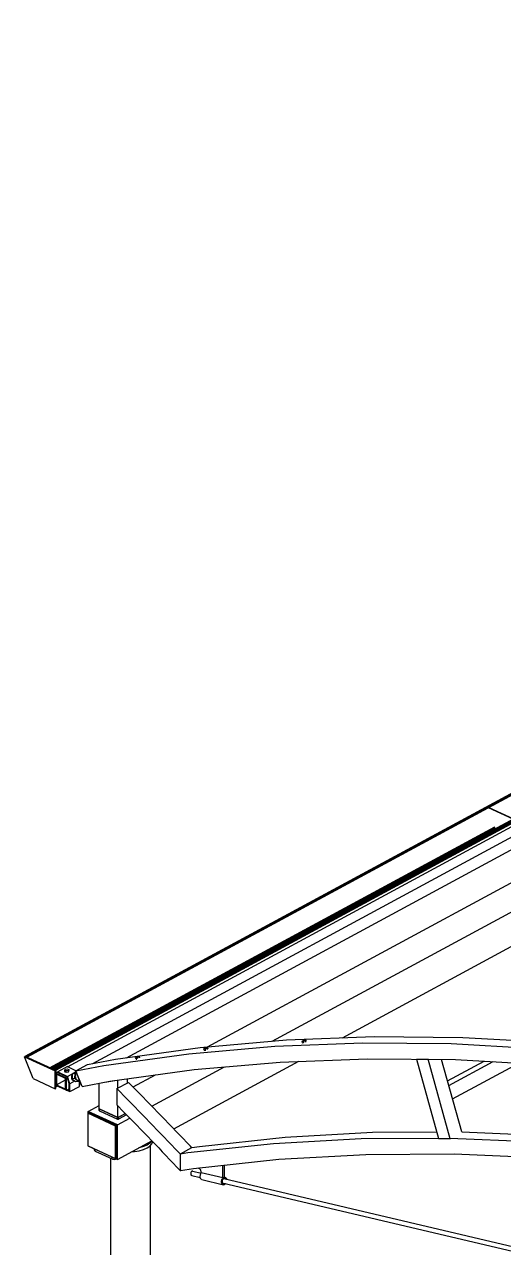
# Model space of a CAD drawing. Header units: millimetres. Extents: x 374 to 117179, y 600 to 17652.
# Drawn here: x 2002 to 3684, y 11106 to 15402 of the extents above; entities that cross this region are included whole.
import ezdxf

# ---------------------------------------------------------------- set-up
doc = ezdxf.new("R2010")
doc.units = ezdxf.units.MM

# ---------------------------------------------------------------- blocks, each defined once
blk = doc.blocks.new('Part-502061-13787 - 2165')
at = {"color": 7, "linetype": 'Continuous'}
for p, q in [((2180.2, 11710.3), (2180.1, 11708.2)), ((2180.1, 11708.2), (2180.3, 11706.1)), ((2180.6, 11712.3), (2180.2, 11710.3)), ((2180.3, 11706.1), (2180.7, 11704)), ((2181.1, 11714.1), (2180.6, 11712.3)), ((2180.7, 11704), (2181.3, 11702)), ((2182, 11715.8), (2181.1, 11714.1)), ((2181.3, 11702), (2182.2, 11700.2)), ((2183, 11717.2), (2182, 11715.8)), ((2182.2, 11700.2), (2183.3, 11698.5)), ((2184.2, 11718.4), (2183, 11717.2)), ((2183.3, 11698.5), (2184.5, 11697)), ((2184.4, 11718.6), (2184.2, 11718.4)), ((2184.5, 11697), (2185.9, 11695.7)), ((2185.9, 11695.7), (2187.4, 11694.7)), ((2187.4, 11694.7), (2189, 11694.1)), ((2189, 11694.1), (2190.6, 11693.7)), ((2190.6, 11693.7), (2192.2, 11693.7)), ((2193.8, 11694), (2194, 11694))]:
    blk.add_line(p, q, dxfattribs=at)
blk = doc.blocks.new('Part-502061-13784 - 2165')
at = {"color": 7, "linetype": 'Continuous'}
for p, q in [((3224, 11511), (3449.1, 11512.3)), ((3536.9, 11512.7), (3850.9, 11499.4)), ((2574.9, 11439.6), (2876.5, 11471.9)), ((2615.6, 11461.7), (2917.3, 11494)), ((2876.5, 11471.9), (3183.3, 11489)), ((2917.3, 11494), (3224, 11511)), ((3183.3, 11489), (3494.6, 11490.8)), ((3494.6, 11490.8), (3810.2, 11477.3)), ((3810.2, 11477.3), (4129.6, 11448.6)), ((3850.9, 11499.4), (4170.4, 11470.6)), ((4170.4, 11470.6), (4493.2, 11426.7)), ((2549, 11435.5), (2589.8, 11457.5)), ((2549, 11435.5), (2574.9, 11439.6)), ((2549.2, 11376.8), (2549, 11435.5)), ((2589.8, 11457.5), (2615.6, 11461.7)), ((2895, 11416.2), (3200.2, 11433.2)), ((3200.2, 11433.2), (3510.1, 11435)), ((3510.1, 11435), (3824.2, 11421.6)), ((4129.6, 11448.6), (4452.5, 11404.7)), ((4493.2, 11426.7), (4520.6, 11421.8)), ((2549.2, 11376.8), (2594.7, 11384.1)), ((2594.7, 11384.1), (2895, 11416.2)), ((3824.2, 11421.6), (4142.1, 11393)), ((4142.1, 11393), (4463.4, 11349.3)), ((4452.5, 11404.7), (4778.3, 11345.6)), ((4610, 11405.6), (4819, 11367.7)), ((4463.4, 11349.3), (4787.8, 11290.5)), ((4778.3, 11345.6), (5106.8, 11271.5)), ((4819, 11367.7), (5147.5, 11293.5)), ((4787.8, 11290.5), (5114.6, 11216.7)), ((5106.8, 11271.5), (5437.3, 11182.4)), ((5147.5, 11293.5), (5478.1, 11204.4)), ((5114.6, 11216.7), (5443.7, 11128)), ((5437.3, 11182.4), (5769.7, 11078.4)), ((5478.1, 11204.4), (5626.8, 11157.9)), ((5443.7, 11128), (5774.4, 11024.5)), ((5714.7, 11130.4), (5810.4, 11100.4)), ((5810.4, 11100.4), (6144, 10981.7)), ((5769.7, 11078.4), (6103.3, 10959.7)), ((5774.4, 11024.5), (6106.4, 10906.4)), ((6103.3, 10959.7), (6437.7, 10826.4)), ((6144, 10981.7), (6478.5, 10848.4)), ((6106.4, 10906.4), (6439.3, 10773.7)), ((6437.7, 10826.4), (6761.6, 10683.6)), ((6478.5, 10848.4), (6761.6, 10723.6)), ((6761.6, 10631.6), (6439.3, 10773.7)), ((6761.6, 10683.6), (6761.6, 10631.6))]:
    blk.add_line(p, q, dxfattribs=at)
blk = doc.blocks.new('Part-502061-13763 - 2165')
at = {"color": 7, "linetype": 'Continuous'}
for p, q in [((2001.6, 11776.4), (2003.6, 11777.5)), ((2001.6, 11776.4), (2109.3, 11726.7)), ((2032.3, 11699.5), (2001.6, 11776.4)), ((2111.4, 11727.8), (2003.6, 11777.5)), ((2109.3, 11726.7), (2111.4, 11727.8)), ((2109.3, 11663.9), (2109.3, 11726.7)), ((2111.4, 11719.1), (2111.4, 11727.8)), ((2032.3, 11699.5), (2109.3, 11663.9)), ((2111.4, 11675.3), (2111.4, 11719.1)), ((2109.3, 11663.9), (2111.4, 11665)), ((2111.4, 11665), (2111.4, 11675.3))]:
    blk.add_line(p, q, dxfattribs=at)
blk = doc.blocks.new('Part-502061-13786 - 2165')
at = {"color": 7, "linetype": 'Continuous'}
for p, q in [((2182.4, 11726.3), (2181.6, 11725.8)), ((2181.6, 11725.8), (2182.5, 11726)), ((2181.6, 11725.8), (2201, 11676.1)), ((2201, 11676.1), (2201.9, 11676.3))]:
    blk.add_line(p, q, dxfattribs=at)
blk = doc.blocks.new('Part-502061-13756 - 2165')
at = {"color": 7, "linetype": 'Continuous'}
for p, q in [((2585.3, 11367.3), (2585.2, 11365.8)), ((2585.2, 11365.8), (2585.3, 11364.3)), ((2585.6, 11368.8), (2585.3, 11367.3)), ((2585.3, 11364.3), (2585.6, 11362.9)), ((2586.1, 11370.3), (2585.6, 11368.8)), ((2585.6, 11362.9), (2586.2, 11361.7)), ((2586.8, 11371.7), (2586.1, 11370.3)), ((2586.2, 11361.7), (2586.9, 11360.7)), ((2587.7, 11372.8), (2586.8, 11371.7)), ((2586.9, 11360.7), (2587.7, 11360)), ((2588.6, 11373.8), (2587.7, 11372.8)), ((2587.7, 11360), (2588.7, 11359.5)), ((2589.7, 11374.5), (2588.6, 11373.8)), ((2588.7, 11359.5), (2618, 11352.6)), ((2590.7, 11375), (2589.7, 11374.5)), ((2591.8, 11375.1), (2590.7, 11375)), ((2592.9, 11374.9), (2591.8, 11375.1)), ((2592.9, 11374.9), (2622, 11368)), ((2701.5, 11349.3), (5437.9, 10703.7)), ((2696.3, 11334.1), (5463.3, 10681.3)), ((5459.8, 10687.5), (5459.9, 10689.1)), ((5459.9, 10686.1), (5459.8, 10687.5)), ((5459.9, 10689.1), (5460.2, 10690.6)), ((5460.2, 10684.7), (5459.9, 10686.1)), ((5460.2, 10690.6), (5460.7, 10692.1)), ((5460.8, 10683.5), (5460.2, 10684.7)), ((5460.7, 10692.1), (5461.4, 10693.5)), ((5461.4, 10682.5), (5460.8, 10683.5)), ((5461.4, 10693.5), (5462.2, 10694.6)), ((5462.3, 10681.8), (5461.4, 10682.5)), ((5462.2, 10694.6), (5462.3, 10694.7)), ((5463.3, 10681.3), (5462.3, 10681.8)), ((5464.3, 10681.1), (5463.3, 10681.3)), ((5464.3, 10681.1), (5464.3, 10681.1))]:
    blk.add_line(p, q, dxfattribs=at)
blk = doc.blocks.new('Part-502061-13759 - 2165')
at = {"color": 7, "linetype": 'Continuous'}
for p, q in [((2578.2, 11787.1), (2880.9, 11813.6)), ((2619, 11809.1), (2921.6, 11835.7)), ((2880.9, 11813.6), (3188.3, 11825.4)), ((2921.6, 11835.7), (3229.1, 11847.5)), ((3188.3, 11825.4), (3500.1, 11822.5)), ((3229.1, 11847.5), (3540.9, 11844.5)), ((3500.1, 11822.5), (3815.9, 11804.8)), ((3540.9, 11844.5), (3856.6, 11826.8)), ((3856.6, 11826.8), (4176, 11794.3)), ((2280.7, 11745.8), (2578.2, 11787.1)), ((2321.4, 11767.8), (2619, 11809.1)), ((2898.8, 11757.9), (3204.8, 11769.6)), ((3204.8, 11769.6), (3515.2, 11766.7)), ((3815.9, 11804.8), (4135.3, 11772.3)), ((4135.3, 11772.3), (4457.9, 11725.2)), ((4176, 11794.3), (4498.6, 11747.2)), ((2182.1, 11726.9), (2222.8, 11749)), ((2182.1, 11726.9), (2280.7, 11745.8)), ((2203.7, 11671.7), (2182.1, 11726.9)), ((2222.8, 11749), (2321.4, 11767.8)), ((2301.3, 11690.4), (2597.5, 11731.4)), ((2597.5, 11731.4), (2898.8, 11757.9)), ((3515.2, 11766.7), (3829.5, 11749.1)), ((3829.5, 11749.1), (4147.4, 11716.8)), ((4498.6, 11747.2), (4824, 11685.4)), ((2203.7, 11671.7), (2301.3, 11690.4)), ((4147.4, 11716.8), (4468.6, 11669.8)), ((4457.9, 11725.2), (4783.3, 11663.3)), ((4824, 11685.4), (5151.9, 11609)), ((4468.6, 11669.8), (4792.5, 11608.3)), ((4783.3, 11663.3), (5111.2, 11587)), ((4792.5, 11608.3), (5118.8, 11532.3)), ((5151.9, 11609), (5481.7, 11518.2)), ((5111.2, 11587), (5441, 11496.1)), ((5118.8, 11532.3), (5447.2, 11441.8)), ((5481.7, 11518.2), (5813.2, 11413)), ((5441, 11496.1), (5772.5, 11390.9)), ((5447.2, 11441.8), (5777.1, 11337.1)), ((5772.5, 11390.9), (6105.2, 11271.5)), ((5813.2, 11413), (6145.9, 11293.5)), ((5777.1, 11337.1), (6108.3, 11218.2)), ((6105.2, 11271.5), (6438.7, 11137.9)), ((6145.9, 11293.5), (6479.5, 11160)), ((6108.3, 11218.2), (6440.3, 11085.3)), ((6438.7, 11137.9), (6761.6, 10995.3)), ((6802.4, 11017.4), (6479.5, 11160)), ((6440.3, 11085.3), (6761.6, 10943.4)), ((6761.6, 10995.3), (6764, 10996.6)), ((6800, 11016.1), (6802.4, 11017.4)), ((6802.4, 11015.4), (6802.4, 11017.4)), ((6761.6, 10991.2), (6761.6, 10995.3)), ((6761.6, 10943.4), (6761.6, 10991.2))]:
    blk.add_line(p, q, dxfattribs=at)
blk = doc.blocks.new('Part-502061-13761 - 2165')
at = {"color": 7, "linetype": 'Continuous'}
for p, q in [((2152.4, 11741.7), (2118.4, 11723.4)), ((2152.4, 11741.7), (2183.2, 11727.5)), ((2118.4, 11723.4), (2118.4, 11720.8)), ((2118.4, 11723.4), (2153, 11707.4)), ((2118.4, 11720.8), (2151.5, 11705.5)), ((2158.2, 11682.2), (2151.5, 11705.5)), ((2153, 11707.4), (2182.5, 11723.4)), ((2160.4, 11681.7), (2153, 11707.4)), ((2177.4, 11690.9), (2160.4, 11681.7)), ((2194.3, 11672.3), (2194.4, 11692.4)), ((2148.9, 11659.3), (2160.4, 11654)), ((2151.5, 11660.7), (2158.2, 11657.6)), ((2158.2, 11657.6), (2158.2, 11682.2)), ((2160.4, 11654), (2160.4, 11681.7)), ((2160.4, 11654), (2194.3, 11672.3))]:
    blk.add_line(p, q, dxfattribs=at)
blk = doc.blocks.new('Part-502061-13762 - 2165')
at = {"color": 7, "linetype": 'Continuous'}
for p, q in [((2169.5, 11715.7), (2169.1, 11698.7)), ((2178.7, 11700.6), (2169.1, 11698.7)), ((2169.1, 11698.7), (2180.4, 11688)), ((2181.3, 11722), (2169.5, 11715.7)), ((2179.1, 11717.6), (2169.5, 11715.7)), ((2178.7, 11700.6), (2179.1, 11717.6)), ((2190, 11690), (2178.7, 11700.6)), ((2179.1, 11717.6), (2183.8, 11720.1)), ((2190, 11690), (2180.4, 11688)), ((2181.3, 11722), (2182.9, 11722.4)), ((2194.6, 11692.5), (2190, 11690))]:
    blk.add_line(p, q, dxfattribs=at)
blk = doc.blocks.new('Part-502061-13764 - 2165')
at = {"color": 7, "linetype": 'Continuous'}
for p, q in [((2326.3, 11664.4), (2367.1, 11686.4)), ((2367.1, 11686.4), (2378.5, 11674.8)), ((2326.3, 11664.4), (2326.3, 11607)), ((2337.8, 11652.8), (2326.3, 11664.4)), ((2350.7, 11639.6), (2337.8, 11652.8)), ((2378.5, 11674.8), (2391.5, 11661.7)), ((2404.4, 11648.5), (2391.5, 11661.7)), ((2417.3, 11635.3), (2404.4, 11648.5)), ((2326.3, 11607), (2331.9, 11601.3)), ((2331.9, 11601.3), (2344.8, 11588.2)), ((2363.7, 11626.5), (2350.7, 11639.6)), ((2363.7, 11626.5), (2376.6, 11613.3)), ((2376.6, 11613.3), (2389.5, 11600)), ((2389.5, 11600), (2402.4, 11586.8)), ((2430.2, 11622.1), (2417.3, 11635.3)), ((2443.1, 11608.8), (2430.2, 11622.1)), ((2456, 11595.6), (2443.1, 11608.8)), ((2344.8, 11588.2), (2357.7, 11575.1)), ((2357.7, 11575.1), (2370.5, 11561.9)), ((2370.5, 11561.9), (2383.3, 11548.8)), ((2402.4, 11586.8), (2415.3, 11573.5)), ((2415.3, 11573.5), (2428.1, 11560.3)), ((2428.1, 11560.3), (2441, 11547)), ((2468.9, 11582.3), (2456, 11595.6)), ((2481.7, 11569), (2468.9, 11582.3)), ((2494.6, 11555.7), (2481.7, 11569)), ((2507.4, 11542.3), (2494.6, 11555.7)), ((2383.3, 11548.8), (2396.2, 11535.6)), ((2396.2, 11535.6), (2409, 11522.4)), ((2409, 11522.4), (2421.8, 11509.1)), ((2441, 11547), (2453.9, 11533.7)), ((2453.9, 11533.7), (2466.7, 11520.3)), ((2466.7, 11520.3), (2479.5, 11507)), ((2520.3, 11529), (2507.4, 11542.3)), ((2533.1, 11515.6), (2520.3, 11529)), ((2545.9, 11502.2), (2533.1, 11515.6)), ((2421.8, 11509.1), (2434.6, 11495.9)), ((2434.6, 11495.9), (2447.3, 11482.6)), ((2447.3, 11482.6), (2460.1, 11469.3)), ((2460.1, 11469.3), (2472.9, 11456)), ((2479.5, 11507), (2492.4, 11493.6)), ((2492.4, 11493.6), (2505.2, 11480.2)), ((2505.2, 11480.2), (2518, 11466.7)), ((2558.7, 11488.8), (2545.9, 11502.2)), ((2571.5, 11475.3), (2558.7, 11488.8)), ((2584.3, 11461.9), (2571.5, 11475.3)), ((2472.9, 11456), (2485.6, 11442.7)), ((2485.6, 11442.7), (2498.4, 11429.3)), ((2498.4, 11429.3), (2511.1, 11415.9)), ((2518, 11466.7), (2530.8, 11453.3)), ((2530.8, 11453.3), (2543.6, 11439.8)), ((2549, 11434.1), (2543.6, 11439.8)), ((2549.1, 11412.8), (2549, 11434.1)), ((2588.9, 11457), (2584.3, 11461.9)), ((2511.1, 11415.9), (2523.8, 11402.5)), ((2523.8, 11402.5), (2536.5, 11389.1)), ((2549.2, 11375.7), (2536.5, 11389.1)), ((2549.2, 11375.7), (2549.1, 11412.8)), ((2552, 11377.2), (2549.2, 11375.7))]:
    blk.add_line(p, q, dxfattribs=at)
blk = doc.blocks.new('Part-502061-13767 - 2165')
at = {"color": 7, "linetype": 'Continuous'}
for p, q in [((5112.5, 12557), (5121.7, 12556.8)), ((5113.8, 12552.6), (5121.7, 12556.8)), ((5134.7, 12510.3), (5121.7, 12556.8)), ((3747.9, 11832.9), (5035.7, 12529.5)), ((3779.9, 11831.1), (5070.1, 12528.9)), ((5126.8, 12506.1), (5134.7, 12510.3)), ((3868.7, 11825.6), (5083.1, 12482.4)), ((3486.8, 11691.6), (3615.2, 11761.1)), ((3491.4, 11675.1), (3647.2, 11759.3)), ((3504.5, 11628.6), (3736.8, 11754.3))]:
    blk.add_line(p, q, dxfattribs=at)
blk = doc.blocks.new('Part-502061-13782 - 2165')
at = {"color": 7, "linetype": 'Continuous'}
for p, q in [((2224.5, 11577.9), (2227.9, 11579.8)), ((2321.4, 11533.1), (2224.5, 11577.9)), ((2224.5, 11577.9), (2224.5, 11463.6)), ((2324.8, 11535), (2227.9, 11579.8)), ((2321.4, 11533.1), (2324.8, 11535)), ((2321.4, 11418.8), (2321.4, 11533.1)), ((2324.8, 11420.7), (2324.8, 11535)), ((2224.5, 11463.6), (2321.4, 11418.8)), ((2321.4, 11418.8), (2324.8, 11420.7))]:
    blk.add_line(p, q, dxfattribs=at)
blk = doc.blocks.new('Part-502061-13783 - 2165')
at = {"color": 7, "linetype": 'Continuous'}
for p, q in [((2291, 11688.4), (2318.9, 11692.8)), ((2329.7, 11666.2), (2329.7, 11694.3)), ((2363.7, 11684.6), (2363.7, 11699)), ((2263.6, 11594.1), (2263.6, 11683.1)), ((2329.7, 11563.5), (2329.7, 11603.6)), ((2263.6, 11594.1), (2329.7, 11563.5)), ((2329.7, 11563.5), (2355.4, 11577.4))]:
    blk.add_line(p, q, dxfattribs=at)
blk = doc.blocks.new('Part-502061-13788 - 2165')
at = {"color": 7, "linetype": 'Continuous'}
for p, q in [((2166.7, 11707), (2166.4, 11705.3)), ((2166.4, 11705.3), (2166.4, 11703.5)), ((2166.4, 11703.5), (2166.5, 11701.8)), ((2166.5, 11701.8), (2166.9, 11700.1)), ((2167.2, 11708.6), (2166.7, 11707)), ((2166.9, 11700.1), (2167.5, 11698.5)), ((2167.9, 11710), (2167.2, 11708.6)), ((2167.5, 11698.5), (2168.2, 11697.1)), ((2168.8, 11711.3), (2167.9, 11710)), ((2168.2, 11697.1), (2169.2, 11695.9)), ((2169.4, 11712), (2168.8, 11711.3)), ((2169.2, 11695.9), (2170.2, 11694.9)), ((2170.2, 11694.9), (2171.4, 11694.2)), ((2171.4, 11694.2), (2172.6, 11693.8)), ((2172.6, 11693.8), (2173.9, 11693.7)), ((2173.9, 11693.7), (2174.3, 11693.7))]:
    blk.add_line(p, q, dxfattribs=at)
blk = doc.blocks.new('Part-502061-13791 - 2165')
at = {"color": 7, "linetype": 'Continuous'}
for p, q in [((2617.7, 11357.5), (2617.6, 11355.4)), ((2617.6, 11355.4), (2617.8, 11353.4)), ((2618, 11359.6), (2617.7, 11357.5)), ((2617.8, 11353.4), (2618.2, 11351.6)), ((2618.5, 11361.6), (2618, 11359.6)), ((2618.2, 11351.6), (2618.8, 11349.9)), ((2619.2, 11363.6), (2618.5, 11361.6)), ((2618.8, 11349.9), (2619.6, 11348.4)), ((2620.1, 11365.4), (2619.2, 11363.6)), ((2619.6, 11348.4), (2620.6, 11347.2)), ((2621.2, 11367.1), (2620.1, 11365.4)), ((2620.6, 11347.2), (2621.7, 11346.2)), ((2622.4, 11368.5), (2621.2, 11367.1)), ((2621.7, 11346.2), (2623, 11345.5)), ((2623, 11369.1), (2622.4, 11368.5)), ((2624.4, 11345.2), (2700.2, 11326.7)), ((2693.5, 11339), (2693.8, 11341)), ((2693.8, 11341), (2694.3, 11343.1)), ((2694.3, 11343.1), (2695, 11345.1)), ((2695, 11345.1), (2695.9, 11346.9)), ((2695.9, 11340.8), (2695.7, 11339.2)), ((2695.9, 11346.9), (2697, 11348.6)), ((2696.3, 11342.3), (2695.9, 11340.8)), ((2696.8, 11343.8), (2696.3, 11342.3)), ((2697.5, 11345.2), (2696.8, 11343.8)), ((2697, 11348.6), (2698.2, 11350)), ((2698.3, 11346.5), (2697.5, 11345.2)), ((2698.2, 11350), (2699.5, 11351.2)), ((2699.3, 11347.6), (2698.3, 11346.5)), ((2700.3, 11348.5), (2699.3, 11347.6)), ((2699.5, 11351.2), (2700.9, 11352.2)), ((2701.3, 11349.2), (2700.3, 11348.5)), ((2700.9, 11352.2), (2702.4, 11352.8)), ((2702.4, 11349.7), (2701.3, 11349.2)), ((2702.4, 11352.8), (2703.8, 11353.1)), ((2703.6, 11349.9), (2702.4, 11349.7)), ((2703.4, 11353.5), (2705.3, 11353.1)), ((2704.6, 11349.9), (2703.6, 11349.9)), ((2703.8, 11353.1), (2705.3, 11353.1)), ((2705.7, 11349.7), (2704.6, 11349.9)), ((2705.3, 11353.1), (2706.6, 11352.7)), ((2706.7, 11349.1), (2705.7, 11349.7)), ((2706.6, 11352.7), (2707.9, 11352)), ((2707.5, 11348.4), (2706.7, 11349.1)), ((2708.1, 11347.7), (2707.5, 11348.4)), ((2707.9, 11352), (2709, 11351.1)), ((2709, 11351.1), (2710, 11349.8)), ((2710, 11349.8), (2710.8, 11348.4)), ((2710.8, 11348.4), (2711.3, 11347)), ((2693.4, 11336.9), (2693.5, 11339)), ((2693.6, 11334.9), (2693.4, 11336.9)), ((2694, 11333.1), (2693.6, 11334.9)), ((2694.6, 11331.4), (2694, 11333.1)), ((2695.4, 11329.9), (2694.6, 11331.4)), ((2696.4, 11328.7), (2695.4, 11329.9)), ((2695.7, 11339.2), (2695.6, 11337.6)), ((2695.6, 11337.6), (2695.8, 11336.1)), ((2695.8, 11336.1), (2696.1, 11334.7)), ((2696.1, 11334.7), (2696.5, 11333.4)), ((2697.5, 11327.7), (2696.4, 11328.7)), ((2696.5, 11333.4), (2697.1, 11332.3)), ((2697.1, 11332.3), (2697.9, 11331.3)), ((2698.8, 11327), (2697.5, 11327.7)), ((2697.9, 11331.3), (2698.8, 11330.6)), ((2698.8, 11330.6), (2699.7, 11330.1)), ((2700.2, 11326.7), (2698.8, 11327)), ((2699.7, 11330.1), (2700.8, 11329.8)), ((2701.6, 11326.7), (2700.2, 11326.7)), ((2700.8, 11329.8), (2701.9, 11329.8)), ((2703.1, 11327), (2701.6, 11326.7)), ((2701.9, 11329.8), (2703, 11330)), ((2703, 11330), (2704.1, 11330.5)), ((2704.5, 11327.6), (2703.1, 11327)), ((2704.1, 11330.5), (2705.1, 11331.2)), ((2705.9, 11328.5), (2704.5, 11327.6)), ((2705.1, 11331.2), (2705.8, 11331.8)), ((2707.2, 11329.7), (2705.9, 11328.5)), ((2708.5, 11331.2), (2707.2, 11329.7)), ((2708.5, 11331.2), (2708.5, 11331.2))]:
    blk.add_line(p, q, dxfattribs=at)
blk = doc.blocks.new('Part-502061-13792 - 2165')
at = {"color": 7, "linetype": 'Continuous'}
for p, q in [((2610.8, 11385.8), (2614.5, 11384.1)), ((2616.2, 11383.1), (2614.5, 11384.1)), ((2617.8, 11381.7), (2616.2, 11383.1)), ((2698.1, 11350.7), (2698.1, 11395.1)), ((2703.6, 11353.6), (2703.6, 11395.7)), ((2619.2, 11379.9), (2617.8, 11381.7)), ((2620.3, 11377.9), (2619.2, 11379.9)), ((2621.2, 11375.8), (2620.3, 11377.9)), ((2621.7, 11373.7), (2621.2, 11375.8)), ((2622.3, 11369.2), (2621.7, 11373.7)), ((2698.1, 11350.7), (2622.3, 11369.2)), ((2698.1, 11350.7), (2700.8, 11352.1)), ((2700.9, 11352.2), (2703.6, 11353.6))]:
    blk.add_line(p, q, dxfattribs=at)
blk = doc.blocks.new('Part-502061-13800 - 2165')
at = {"color": 7, "linetype": 'Continuous'}
for p, q in [((3377.5, 11768), (3418.7, 11767.4)), ((3377.5, 11768), (3455.5, 11489.1)), ((3418.7, 11767.4), (3419.1, 11767.6)), ((3496.7, 11488.5), (3418.7, 11767.4)), ((3536.9, 11512.7), (3465.7, 11767.2)), ((3455.5, 11489.1), (3496.7, 11488.5))]:
    blk.add_line(p, q, dxfattribs=at)
blk = doc.blocks.new('Bolt-502061-13818 - 2165')
at = {"color": 7, "linetype": 'Continuous'}
for p, q in [((2976.1, 11830.1), (2977.9, 11832.4)), ((2981.2, 11830.2), (2976.1, 11830.1)), ((2977.5, 11825.4), (2976.1, 11830.1)), ((2977.5, 11825.4), (2980, 11825.5)), ((2977.9, 11832.4), (2984.9, 11834.8)), ((2988.2, 11832.6), (2981.2, 11830.2)), ((2982.6, 11825.6), (2981.2, 11830.2)), ((2984.9, 11834.8), (2990, 11834.9)), ((2990, 11834.9), (2988.2, 11832.6)), ((2989.5, 11828), (2988.2, 11832.6)), ((2991.4, 11830.3), (2990, 11834.9))]:
    blk.add_line(p, q, dxfattribs=at)
blk = doc.blocks.new('Bolt-502061-13819 - 2165')
at = {"color": 7, "linetype": 'Continuous'}
for p, q in [((2631.3, 11803.8), (2633.2, 11806)), ((2636.3, 11804.1), (2631.3, 11803.8)), ((2632.8, 11799.1), (2631.3, 11803.8)), ((2632.8, 11799.1), (2637.8, 11799.5)), ((2633.2, 11806), (2640.1, 11808.6)), ((2643.2, 11806.7), (2636.3, 11804.1)), ((2637.8, 11799.5), (2636.3, 11804.1)), ((2640.1, 11808.6), (2645.2, 11808.9)), ((2645.2, 11808.9), (2643.2, 11806.7)), ((2644.7, 11802.1), (2643.2, 11806.7)), ((2646.7, 11804.3), (2645.2, 11808.9))]:
    blk.add_line(p, q, dxfattribs=at)
blk = doc.blocks.new('Bolt-502061-13820 - 2165')
at = {"color": 7, "linetype": 'Continuous'}
for p, q in [((2391.6, 11772.5), (2393.5, 11774.6)), ((2396.5, 11773.1), (2391.6, 11772.5)), ((2393.2, 11767.9), (2391.6, 11772.5)), ((2393.5, 11774.6), (2400.4, 11777.3)), ((2403.4, 11775.8), (2396.5, 11773.1)), ((2398.1, 11768.5), (2396.5, 11773.1)), ((2400.4, 11777.3), (2405.4, 11777.9)), ((2405.4, 11777.9), (2403.4, 11775.8)), ((2405, 11771.2), (2403.4, 11775.8)), ((2407, 11773.3), (2405.4, 11777.9)), ((2393.2, 11767.9), (2395.7, 11768.2))]:
    blk.add_line(p, q, dxfattribs=at)
blk = doc.blocks.new('Part-502061-13856 - 2165')
at = {"color": 7, "linetype": 'Continuous'}
for p, q in [((3629.9, 12651.2), (3716.2, 12611.4)), ((3631.9, 12652.3), (3718.2, 12612.5)), ((3731.7, 12604.2), (3733.7, 12605.3)), ((3731.7, 12595.5), (3731.7, 12604.2)), ((3733.7, 12605.3), (3733.7, 12596.6))]:
    blk.add_line(p, q, dxfattribs=at)
blk = doc.blocks.new('Part-502061-14178 - 2165')
at = {"color": 7, "linetype": 'Continuous'}
for p, q in [((2004.1, 11778.4), (8700.5, 15400.4)), ((2010, 11779.7), (8706.4, 15401.8)), ((2010.4, 11779.5), (8706.8, 15401.5)), ((2011, 11778.2), (8707.4, 15400.2)), ((2101.3, 11737.9), (8797.7, 15359.9)), ((2101.7, 11738), (8798, 15360)), ((2102.1, 11738), (8798.4, 15360)), ((2102.5, 11737.8), (8798.9, 15359.9)), ((2102.9, 11737.6), (8799.3, 15359.7)), ((2103.3, 11737.3), (8799.7, 15359.4)), ((2103.7, 11736.9), (8800.1, 15359)), ((2104.1, 11736.5), (8800.4, 15358.5)), ((2104.4, 11736), (8800.7, 15358)), ((2104.6, 11735.4), (8801, 15357.5)), ((2104.7, 11734.9), (8801.1, 15356.9)), ((2104.9, 11734.4), (8801.2, 15356.4)), ((2105.1, 11733.9), (8801.5, 15355.9)), ((2105.4, 11733.4), (8801.7, 15355.4)), ((2105.7, 11732.9), (8802.1, 15355)), ((2106.1, 11732.5), (8802.4, 15354.6)), ((2106.4, 11732.2), (8802.8, 15354.3)), ((2106.9, 11732), (8803.2, 15354)), ((2111, 11730.1), (8807.4, 15352.1)), ((2111.4, 11729.7), (8807.7, 15351.7)), ((3632.4, 12652.1), (5326.6, 13568.5)), ((2010.1, 11774.6), (3629.6, 12650.6)), ((2089.3, 11738), (3653, 12583.8)), ((2091.2, 11737.1), (3653.7, 12582.2)), ((2093.2, 11736.2), (3654.6, 12580.7)), ((2095.1, 11735.3), (3655.7, 12579.4)), ((2003.8, 11778.1), (2003.6, 11777.6)), ((2003.6, 11777.6), (2003.6, 11777.5)), ((2003.8, 11778.1), (2004.1, 11778.4)), ((2004.1, 11778.4), (2010, 11779.7)), ((2005.4, 11776.7), (2008, 11777.3)), ((2005.6, 11776.6), (2006.1, 11776.9)), ((2008, 11777.3), (2008.4, 11777)), ((2008.5, 11776.5), (2008.2, 11775.6)), ((2008.2, 11775.6), (2008.3, 11775.4)), ((2008.4, 11777), (2008.5, 11776.5)), ((2009.6, 11774.8), (2011, 11778.2)), ((2010, 11779.7), (2010.4, 11779.5)), ((2010.4, 11779.5), (2011, 11778.2)), ((2096.9, 11734.5), (2100.4, 11736.4)), ((2098.5, 11733.7), (2100.7, 11734.9)), ((2099.9, 11733.1), (2101.3, 11733.8)), ((2100.5, 11737.1), (2100.4, 11736.6)), ((2100.4, 11736.6), (2100.4, 11736.2)), ((2100.4, 11736.2), (2100.5, 11735.6)), ((2100.7, 11737.4), (2100.5, 11737.1)), ((2100.5, 11735.6), (2100.6, 11735.1)), ((2100.6, 11735.1), (2100.8, 11734.6)), ((2101, 11737.7), (2100.7, 11737.4)), ((2100.8, 11734.6), (2101.1, 11734.1)), ((2101, 11737.7), (2101.3, 11737.9)), ((2101.1, 11734.1), (2101.4, 11733.6)), ((2101.3, 11737.9), (2101.7, 11738)), ((2101.4, 11733.6), (2101.8, 11733.2)), ((2101.7, 11738), (2102.1, 11738)), ((2101.8, 11733.2), (2102.2, 11732.8)), ((2102.1, 11738), (2102.5, 11737.8)), ((2102.2, 11732.8), (2102.6, 11732.6)), ((2102.5, 11737.8), (2102.9, 11737.6)), ((2102.6, 11732.6), (2108.8, 11729.8)), ((2102.9, 11737.6), (2103.3, 11737.3)), ((2103.3, 11737.3), (2103.7, 11736.9)), ((2103.7, 11736.9), (2104.1, 11736.5)), ((2104.1, 11736.5), (2104.4, 11736)), ((2104.4, 11736), (2104.6, 11735.4)), ((2104.6, 11735.4), (2104.7, 11734.9)), ((2104.7, 11734.9), (2104.9, 11734.4)), ((2104.9, 11734.4), (2105.1, 11733.9)), ((2105.1, 11733.9), (2105.4, 11733.4)), ((2105.4, 11733.4), (2105.7, 11732.9)), ((2105.7, 11732.9), (2106.1, 11732.5)), ((2106.1, 11732.5), (2106.4, 11732.2)), ((2106.4, 11732.2), (2106.9, 11732)), ((2106.9, 11732), (2111, 11730.1)), ((2108.8, 11729.8), (2109.2, 11729.5)), ((2109.1, 11728.8), (2109.5, 11729)), ((2109.2, 11729.5), (2109.6, 11729)), ((2109.2, 11728.8), (2109.5, 11729)), ((2109.5, 11728.7), (2109.7, 11728.8)), ((2109.6, 11729), (2109.8, 11728.5)), ((2111, 11730.1), (2111.4, 11729.7)), ((2111.4, 11729.7), (2111.4, 11675.3)), ((2111.4, 11675.3), (2111.8, 11675.6)), ((2111.4, 11675.3), (2111.4, 11675.3)), ((2111.4, 11673.5), (2113.7, 11674.7)), ((2111.4, 11672), (2115.1, 11674.1)), ((2111.4, 11671.1), (2116.1, 11673.6)), ((2111.4, 11670.6), (2116.6, 11673.4))]:
    blk.add_line(p, q, dxfattribs=at)
blk = doc.blocks.new('Part-502061-14074 - 2165')
at = {"color": 7, "linetype": 'Continuous'}
for p, q in [((2444.6, 7182.4), (2444.6, 11465.5)), ((2304.9, 7184.6), (2304.9, 11419.4))]:
    blk.add_line(p, q, dxfattribs=at)
blk = doc.blocks.new('Part-502061-14177 - 2165')
at = {"color": 7, "linetype": 'Continuous'}
for p, q in [((2644.1, 11811.3), (3886, 12483.1)), ((2871.6, 11831.3), (3993.9, 12438.3)), ((3117.8, 11843.2), (4071, 12358.8)), ((2449.1, 11602.7), (2704.4, 11740.8)), ((2526, 11523.1), (2964.8, 11760.4)), ((2383.1, 11670.2), (2461.5, 11712.6)), ((2224.9, 11584.6), (2263.6, 11605.5)), ((2327.7, 11537.1), (2224.9, 11584.6)), ((2224.9, 11578.2), (2224.9, 11584.6)), ((2327.7, 11537.1), (2371.6, 11560.8)), ((2327.7, 11415.8), (2327.7, 11537.1)), ((2327.7, 11415.8), (2448.6, 11481.2)), ((2224.9, 11463.4), (2224.9, 11463.4)), ((2224.9, 11463.4), (2327.7, 11415.8))]:
    blk.add_line(p, q, dxfattribs=at)
blk = doc.blocks.new('Part-502061-14179 - 2165')
at = {"color": 7, "linetype": 'Continuous'}
for p, q in [((2152.8, 11741.5), (3740.8, 12600.4)), ((2241.2, 11752.5), (3774.2, 12581.7)), ((2359.4, 11773.1), (3780.5, 12541.8)), ((2111.4, 11719.1), (2118.4, 11722.9)), ((2111.4, 11675.8), (2111.4, 11719.1)), ((2111.4, 11719.1), (2148.1, 11702.1)), ((2145.7, 11700.4), (2113.7, 11715.2)), ((2113.7, 11715.2), (2113.7, 11677.5)), ((2113.7, 11677.5), (2145.7, 11694.8)), ((2145.7, 11662.7), (2145.7, 11700.4)), ((2148.1, 11702.1), (2151.9, 11704.2)), ((2148.1, 11702.1), (2148.1, 11658.8)), ((2194.3, 11683.8), (2197.4, 11685.5)), ((2148.1, 11658.8), (2111.4, 11675.8)), ((2113.7, 11677.5), (2145.7, 11662.7)), ((2148.1, 11658.8), (2158.2, 11664.3))]:
    blk.add_line(p, q, dxfattribs=at)
blk = doc.blocks.new('Part-502061-14181 - 2165')
at = {"color": 7, "linetype": 'Continuous'}
for p, q in [((2442.1, 11473.2), (2432, 11466.4)), ((2449, 11480.9), (2442.1, 11473.2)), ((2442.1, 11462.8), (2449.1, 11470.6)), ((2449.1, 11470.6), (2452, 11477.8)), ((2247.1, 11448.1), (2247.1, 11453.1)), ((2247.1, 11448.1), (2247.6, 11446.8)), ((2247.6, 11446.8), (2248.7, 11445.6)), ((2248.7, 11445.6), (2250.3, 11444.6)), ((2250.3, 11444.6), (2250.3, 11451.6)), ((2250.3, 11444.6), (2309.1, 11417.5)), ((2379.3, 11443.7), (2387.8, 11444)), ((2387.8, 11444), (2387.8, 11448.3)), ((2387.8, 11444), (2404.2, 11446.3)), ((2404.2, 11456.7), (2403, 11456.6)), ((2419.2, 11460.8), (2404.2, 11456.7)), ((2404.2, 11446.3), (2419.2, 11450.4)), ((2432, 11466.4), (2419.2, 11460.8)), ((2419.2, 11450.4), (2432, 11456)), ((2432, 11456), (2442.1, 11462.8)), ((2309.1, 11417.5), (2309.1, 11424.4)), ((2309.1, 11417.5), (2311.2, 11416.7)), ((2311.2, 11416.7), (2313.7, 11416.3)), ((2313.7, 11416.3), (2316.3, 11416.1)), ((2316.3, 11416.1), (2318.8, 11416.4)), ((2318.8, 11416.4), (2321.2, 11416.9)), ((2321.2, 11416.9), (2323.2, 11417.7)), ((2323.2, 11417.7), (2323.2, 11417.9)), ((2323.4, 11417.8), (2323.2, 11417.7))]:
    blk.add_line(p, q, dxfattribs=at)
blk = doc.blocks.new('Part-502061-14187 - 2165')
at = {"color": 7, "linetype": 'Continuous'}
for p, q in [((2264, 11587.7), (2264, 11593.9)), ((2264, 11587.7), (2264, 11587.3)), ((2264, 11587.3), (2264.3, 11586.9)), ((2264.3, 11586.9), (2264.7, 11586.6)), ((2264.7, 11586.6), (2264.7, 11593.5)), ((2264.7, 11593.5), (2328.6, 11564)), ((2264.7, 11586.6), (2328.6, 11557.1)), ((2328.6, 11557.1), (2328.6, 11564)), ((2328.6, 11557.1), (2329.3, 11556.9)), ((2329.3, 11556.9), (2330, 11556.8)), ((2330.8, 11563.7), (2330, 11563.7)), ((2330, 11556.8), (2330.8, 11556.8)), ((2331.6, 11563.8), (2330.8, 11563.7)), ((2330.8, 11556.8), (2331.6, 11556.9)), ((2332.2, 11564.1), (2331.6, 11563.8)), ((2331.6, 11556.9), (2332.2, 11557.2)), ((2332.2, 11564.1), (2355.9, 11576.9)), ((2360.3, 11572.4), (2332.2, 11557.2)), ((2332.2, 11557.2), (2332.2, 11564.1))]:
    blk.add_line(p, q, dxfattribs=at)
blk = doc.blocks.new('Bolt-502061-14212 - 2165')
at = {"color": 7, "linetype": 'Continuous'}
for p, q in [((2142.9, 11729), (2144.6, 11732.6)), ((2142.9, 11724.6), (2142.9, 11729)), ((2148.4, 11726.4), (2142.9, 11729)), ((2144.6, 11732.6), (2151.7, 11733.8)), ((2155.6, 11727.6), (2148.4, 11726.4)), ((2148.4, 11722.1), (2148.4, 11726.4)), ((2151.7, 11733.8), (2157.3, 11731.2)), ((2157.3, 11731.2), (2155.6, 11727.6)), ((2155.6, 11723.2), (2155.6, 11727.6)), ((2155.6, 11723.2), (2157.3, 11726.9)), ((2157.4, 11726.6), (2157, 11726.4)), ((2157.3, 11726.9), (2157.3, 11731.2)), ((2157.3, 11728.3), (2157.6, 11727.5)), ((2157.6, 11727.5), (2157.4, 11726.6)), ((2142.5, 11724), (2142.8, 11724.9)), ((2143, 11723.2), (2142.5, 11724)), ((2142.8, 11724.9), (2142.9, 11725)), ((2142.9, 11724.6), (2148.4, 11722.1)), ((2144, 11722.5), (2143, 11723.2)), ((2145.5, 11722), (2144, 11722.5)), ((2147.2, 11721.9), (2145.5, 11722)), ((2148.9, 11722.1), (2147.2, 11721.9)), ((2148.4, 11722.1), (2155.6, 11723.2)), ((2149.5, 11722.3), (2148.9, 11722.1)), ((2145.7, 11681.3), (2145.7, 11681.5)), ((2145.7, 11680.6), (2145.7, 11681.3))]:
    blk.add_line(p, q, dxfattribs=at)

msp = doc.modelspace()

# ---------------------------------------------------------------- block references
for name in ['Part-502061-14178 - 2165', 'Part-502061-14179 - 2165', 'Part-502061-14177 - 2165', 'Part-502061-13856 - 2165', 'Part-502061-13767 - 2165', 'Part-502061-13759 - 2165', 'Bolt-502061-13818 - 2165', 'Part-502061-13763 - 2165', 'Bolt-502061-13820 - 2165', 'Bolt-502061-13819 - 2165', 'Part-502061-13761 - 2165', 'Bolt-502061-14212 - 2165', 'Part-502061-13800 - 2165', 'Part-502061-13788 - 2165', 'Part-502061-13762 - 2165', 'Part-502061-13787 - 2165', 'Part-502061-13786 - 2165', 'Part-502061-13783 - 2165', 'Part-502061-13764 - 2165', 'Part-502061-13782 - 2165', 'Part-502061-14187 - 2165', 'Part-502061-13784 - 2165', 'Part-502061-14181 - 2165', 'Part-502061-14074 - 2165', 'Part-502061-13792 - 2165', 'Part-502061-13756 - 2165', 'Part-502061-13791 - 2165']:
    msp.add_blockref(name, (0, 0))

doc.saveas('drawing.dxf')
